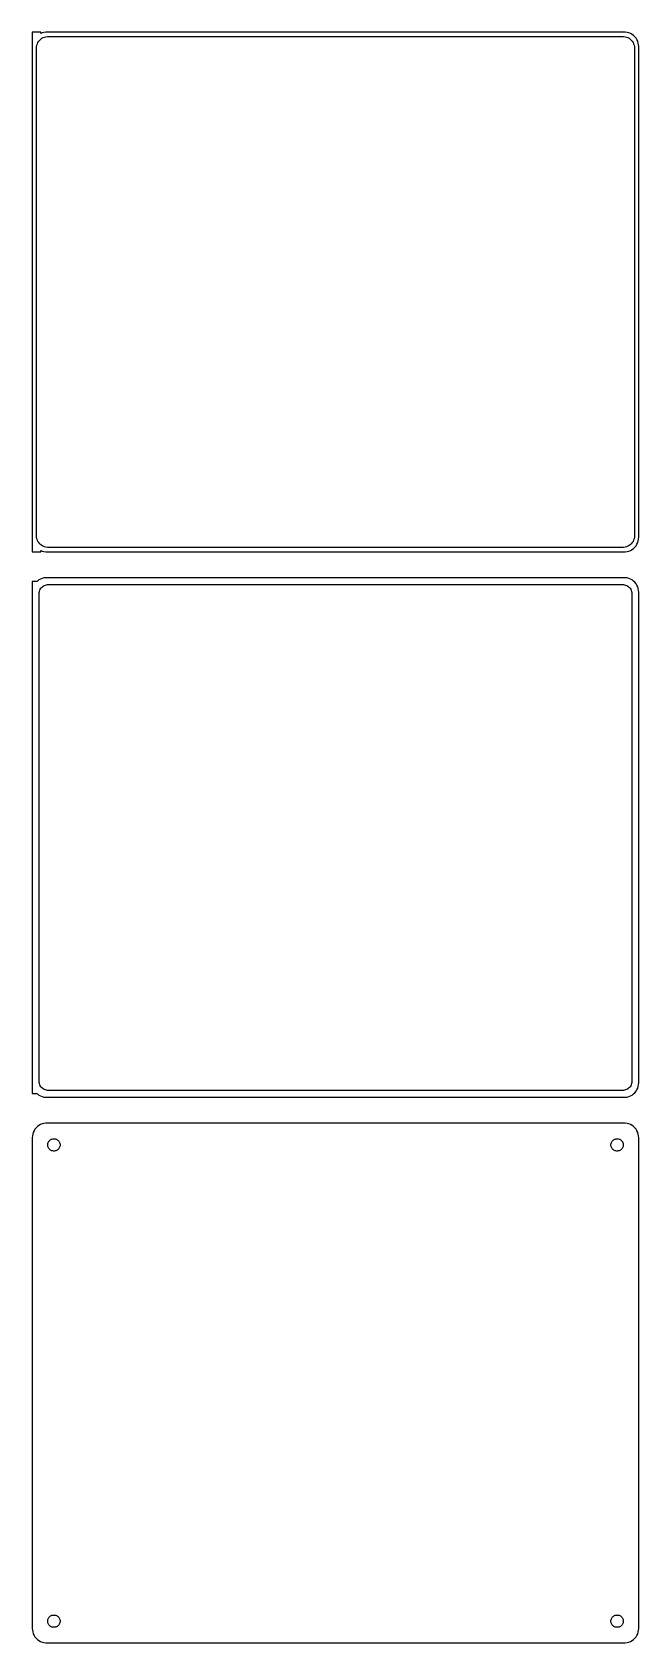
# Model space of a CAD drawing. Header units: metres. Extents: x -105 to 105, y 477 to 1035.
import ezdxf

# ---------------------------------------------------------------- set-up
doc = ezdxf.new("R2010")
doc.units = ezdxf.units.M

msp = doc.modelspace()

# ---------------------------------------------------------------- linework, layer by layer
for p, q in [((-102, 1034.98), (-105, 1034.98)), ((-105, 1034.98), (-105, 855.021)), ((-102.416, 1032.24), (-102.05, 1032.58)), ((-102.05, 1032.58), (-101.643, 1032.88)), ((-102, 1034.58), (-102, 1034.98)), ((-101.545, 1034.76), (-102, 1034.58)), ((-101.643, 1032.88), (-101.203, 1033.12)), ((-100.937, 1034.91), (-101.545, 1034.76)), ((-101.203, 1033.12), (-100.736, 1033.3)), ((-100.314, 1034.99), (-100.937, 1034.91)), ((-100.736, 1033.3), (-100.25, 1033.43)), ((100.314, 1034.99), (-100.314, 1034.99)), ((-100.25, 1033.43), (-99.7512, 1033.49)), ((-99.7512, 1033.49), (99.7512, 1033.49)), ((99.7512, 1033.49), (100.25, 1033.43)), ((100.25, 1033.43), (100.736, 1033.3)), ((100.937, 1034.91), (100.314, 1034.99)), ((100.736, 1033.3), (101.203, 1033.12)), ((101.545, 1034.76), (100.937, 1034.91)), ((101.203, 1033.12), (101.643, 1032.88)), ((102.129, 1034.52), (101.545, 1034.76)), ((101.643, 1032.88), (102.05, 1032.58)), ((102.05, 1032.58), (102.416, 1032.24)), ((102.679, 1034.22), (102.129, 1034.52)), ((103.187, 1033.85), (102.679, 1034.22)), ((103.645, 1033.42), (103.187, 1033.85)), ((104.045, 1032.94), (103.645, 1033.42)), ((104.382, 1032.41), (104.045, 1032.94)), ((104.649, 1031.84), (104.382, 1032.41)), ((-103.5, 1029.5), (-103.468, 1030)), ((-103.5, 860.5), (-103.5, 1029.5)), ((-103.468, 1030), (-103.374, 1030.49)), ((-103.374, 1030.49), (-103.219, 1030.97)), ((-103.219, 1030.97), (-103.005, 1031.43)), ((-103.005, 1031.43), (-102.736, 1031.85)), ((-102.736, 1031.85), (-102.416, 1032.24)), ((102.416, 1032.24), (102.736, 1031.85)), ((102.736, 1031.85), (103.005, 1031.43)), ((103.005, 1031.43), (103.219, 1030.97)), ((103.219, 1030.97), (103.374, 1030.49)), ((103.374, 1030.49), (103.468, 1030)), ((103.468, 1030), (103.5, 1029.5)), ((103.5, 1029.5), (103.5, 860.5)), ((104.843, 1031.24), (104.649, 1031.84)), ((104.961, 1030.63), (104.843, 1031.24)), ((105, 1030), (104.961, 1030.63)), ((105, 860), (105, 1030)), ((-103.468, 859.999), (-103.5, 860.5)), ((-103.374, 859.505), (-103.468, 859.999)), ((-103.219, 859.028), (-103.374, 859.505)), ((103.374, 859.505), (103.219, 859.028)), ((103.468, 859.999), (103.374, 859.505)), ((103.5, 860.5), (103.468, 859.999)), ((104.843, 858.757), (104.961, 859.373)), ((104.961, 859.373), (105, 860)), ((-105, 855.021), (-102, 855.021)), ((-103.005, 858.573), (-103.219, 859.028)), ((-102.736, 858.149), (-103.005, 858.573)), ((-102.416, 857.762), (-102.736, 858.149)), ((-102.05, 857.418), (-102.416, 857.762)), ((-101.643, 857.123), (-102.05, 857.418)), ((-102, 855.021), (-102, 855.425)), ((-102, 855.425), (-101.545, 855.245)), ((-101.203, 856.881), (-101.643, 857.123)), ((-101.545, 855.245), (-100.937, 855.089)), ((-100.736, 856.696), (-101.203, 856.881)), ((-100.937, 855.089), (-100.314, 855.01)), ((-100.25, 856.571), (-100.736, 856.696)), ((-100.314, 855.01), (100.314, 855.01)), ((-99.7512, 856.508), (-100.25, 856.571)), ((99.7512, 856.508), (-99.7512, 856.508)), ((100.25, 856.571), (99.7512, 856.508)), ((100.736, 856.696), (100.25, 856.571)), ((100.314, 855.01), (100.937, 855.089)), ((101.203, 856.881), (100.736, 856.696)), ((100.937, 855.089), (101.545, 855.245)), ((101.643, 857.123), (101.203, 856.881)), ((101.545, 855.245), (102.129, 855.476)), ((102.05, 857.418), (101.643, 857.123)), ((102.416, 857.762), (102.05, 857.418)), ((102.129, 855.476), (102.679, 855.778)), ((102.736, 858.149), (102.416, 857.762)), ((102.679, 855.778), (103.187, 856.147)), ((103.005, 858.573), (102.736, 858.149)), ((103.219, 859.028), (103.005, 858.573)), ((103.187, 856.147), (103.645, 856.577)), ((103.645, 856.577), (104.045, 857.061)), ((104.045, 857.061), (104.382, 857.591)), ((104.382, 857.591), (104.649, 858.159)), ((104.649, 858.159), (104.843, 858.757)), ((-103.4, 844.653), (-105, 844.653)), ((-105, 844.653), (-105, 667.347)), ((-103.187, 844.853), (-103.4, 844.653)), ((-102.679, 845.222), (-103.187, 844.853)), ((-102.129, 845.524), (-102.679, 845.222)), ((-101.545, 845.755), (-102.129, 845.524)), ((-102.018, 842.33), (-101.769, 842.631)), ((-101.769, 842.631), (-101.484, 842.899)), ((-100.937, 845.911), (-101.545, 845.755)), ((-101.484, 842.899), (-101.168, 843.128)), ((-101.168, 843.128), (-100.825, 843.317)), ((-100.314, 845.99), (-100.937, 845.911)), ((-100.825, 843.317), (-100.462, 843.461)), ((-100.462, 843.461), (-100.083, 843.558)), ((100.314, 845.99), (-100.314, 845.99)), ((-100.083, 843.558), (-99.6955, 843.607)), ((-99.6955, 843.607), (99.6955, 843.607)), ((99.6955, 843.607), (100.083, 843.558)), ((100.083, 843.558), (100.462, 843.461)), ((100.937, 845.911), (100.314, 845.99)), ((100.462, 843.461), (100.825, 843.317)), ((100.825, 843.317), (101.168, 843.128)), ((101.545, 845.755), (100.937, 845.911)), ((101.168, 843.128), (101.484, 842.899)), ((101.484, 842.899), (101.769, 842.631)), ((102.129, 845.524), (101.545, 845.755)), ((101.769, 842.631), (102.018, 842.33)), ((102.679, 845.222), (102.129, 845.524)), ((103.187, 844.853), (102.679, 845.222)), ((103.645, 844.423), (103.187, 844.853)), ((104.045, 843.939), (103.645, 844.423)), ((104.382, 843.409), (104.045, 843.939)), ((104.649, 842.841), (104.382, 843.409)), ((104.843, 842.243), (104.649, 842.841)), ((-102.613, 840.5), (-102.588, 840.89)), ((-102.613, 671.5), (-102.613, 840.5)), ((-102.588, 840.89), (-102.515, 841.274)), ((-102.515, 841.274), (-102.394, 841.646)), ((-102.394, 841.646), (-102.228, 842)), ((-102.228, 842), (-102.018, 842.33)), ((102.018, 842.33), (102.228, 842)), ((102.228, 842), (102.394, 841.646)), ((102.394, 841.646), (102.515, 841.274)), ((102.515, 841.274), (102.588, 840.89)), ((102.588, 840.89), (102.613, 840.5)), ((102.613, 840.5), (102.613, 671.5)), ((104.961, 841.627), (104.843, 842.243)), ((105, 841), (104.961, 841.627)), ((105, 671), (105, 841)), ((-102.588, 671.11), (-102.613, 671.5)), ((-102.515, 670.726), (-102.588, 671.11)), ((-102.394, 670.354), (-102.515, 670.726)), ((-102.228, 670), (-102.394, 670.354)), ((-102.018, 669.67), (-102.228, 670)), ((-101.769, 669.369), (-102.018, 669.67)), ((102.018, 669.67), (101.769, 669.369)), ((102.228, 670), (102.018, 669.67)), ((102.394, 670.354), (102.228, 670)), ((102.515, 670.726), (102.394, 670.354)), ((102.588, 671.11), (102.515, 670.726)), ((102.613, 671.5), (102.588, 671.11)), ((104.649, 669.159), (104.843, 669.757)), ((104.843, 669.757), (104.961, 670.373)), ((104.961, 670.373), (105, 671)), ((-105, 667.347), (-103.4, 667.347)), ((-103.4, 667.347), (-103.187, 667.147)), ((-103.187, 667.147), (-102.679, 666.778)), ((-102.679, 666.778), (-102.129, 666.476)), ((-102.129, 666.476), (-101.545, 666.245)), ((-101.484, 669.101), (-101.769, 669.369)), ((-101.545, 666.245), (-100.937, 666.089)), ((-101.168, 668.872), (-101.484, 669.101)), ((-100.825, 668.683), (-101.168, 668.872)), ((-100.937, 666.089), (-100.314, 666.01)), ((-100.462, 668.539), (-100.825, 668.683)), ((-100.083, 668.442), (-100.462, 668.539)), ((-100.314, 666.01), (100.314, 666.01)), ((-99.6955, 668.393), (-100.083, 668.442)), ((99.6955, 668.393), (-99.6955, 668.393)), ((100.083, 668.442), (99.6955, 668.393)), ((100.462, 668.539), (100.083, 668.442)), ((100.314, 666.01), (100.937, 666.089)), ((100.825, 668.683), (100.462, 668.539)), ((101.168, 668.872), (100.825, 668.683)), ((100.937, 666.089), (101.545, 666.245)), ((101.484, 669.101), (101.168, 668.872)), ((101.769, 669.369), (101.484, 669.101)), ((101.545, 666.245), (102.129, 666.476)), ((102.129, 666.476), (102.679, 666.778)), ((102.679, 666.778), (103.187, 667.147)), ((103.187, 667.147), (103.645, 667.577)), ((103.645, 667.577), (104.045, 668.061)), ((104.045, 668.061), (104.382, 668.591)), ((104.382, 668.591), (104.649, 669.159)), ((-104.843, 653.243), (-104.961, 652.627)), ((-104.649, 653.841), (-104.843, 653.243)), ((-104.382, 654.409), (-104.649, 653.841)), ((-104.045, 654.939), (-104.382, 654.409)), ((-103.645, 655.423), (-104.045, 654.939)), ((-103.187, 655.853), (-103.645, 655.423)), ((-102.679, 656.222), (-103.187, 655.853)), ((-102.129, 656.524), (-102.679, 656.222)), ((-101.545, 656.755), (-102.129, 656.524)), ((-100.937, 656.911), (-101.545, 656.755)), ((-100.314, 656.99), (-100.937, 656.911)), ((100.314, 656.99), (-100.314, 656.99)), ((100.937, 656.911), (100.314, 656.99)), ((101.545, 656.755), (100.937, 656.911)), ((102.129, 656.524), (101.545, 656.755)), ((102.679, 656.222), (102.129, 656.524)), ((103.187, 655.853), (102.679, 656.222)), ((103.645, 655.423), (103.187, 655.853)), ((104.045, 654.939), (103.645, 655.423)), ((104.382, 654.409), (104.045, 654.939)), ((104.649, 653.841), (104.382, 654.409)), ((104.843, 653.243), (104.649, 653.841)), ((104.961, 652.627), (104.843, 653.243)), ((-104.961, 652.627), (-105, 652)), ((-105, 652), (-105, 482)), ((-99.6353, 649.5), (-99.6185, 649.768)), ((-99.6185, 649.232), (-99.6353, 649.5)), ((-99.6185, 649.768), (-99.5682, 650.031)), ((-99.5682, 648.969), (-99.6185, 649.232)), ((-99.5682, 650.031), (-99.4853, 650.286)), ((-99.4853, 648.714), (-99.5682, 648.969)), ((-99.4853, 650.286), (-99.3712, 650.529)), ((-99.3712, 648.471), (-99.4853, 648.714)), ((-99.3712, 650.529), (-99.2275, 650.755)), ((-99.2275, 648.245), (-99.3712, 648.471)), ((-99.2275, 650.755), (-99.0566, 650.962)), ((-99.0566, 648.038), (-99.2275, 648.245)), ((-99.0566, 650.962), (-98.8611, 651.145)), ((-98.8611, 647.855), (-99.0566, 648.038)), ((-98.8611, 651.145), (-98.6441, 651.303)), ((-98.6441, 647.697), (-98.8611, 647.855)), ((-98.6441, 651.303), (-98.4092, 651.432)), ((-98.4092, 647.568), (-98.6441, 647.697)), ((-98.4092, 651.432), (-98.1598, 651.531)), ((-98.1598, 647.469), (-98.4092, 647.568)), ((-98.1598, 651.531), (-97.9001, 651.597)), ((-97.9001, 647.403), (-98.1598, 647.469)), ((-97.9001, 651.597), (-97.6341, 651.631)), ((-97.6341, 647.369), (-97.9001, 647.403)), ((-97.6341, 651.631), (-97.3659, 651.631)), ((-97.3659, 647.369), (-97.6341, 647.369)), ((-97.3659, 651.631), (-97.0999, 651.597)), ((-97.0999, 647.403), (-97.3659, 647.369)), ((-97.0999, 651.597), (-96.8401, 651.531)), ((-96.8401, 647.469), (-97.0999, 647.403)), ((-96.8401, 651.531), (-96.5908, 651.432)), ((-96.5908, 647.568), (-96.8401, 647.469)), ((-96.5908, 651.432), (-96.3559, 651.303)), ((-96.3559, 647.697), (-96.5908, 647.568)), ((-96.3559, 651.303), (-96.1389, 651.145)), ((-96.1389, 647.855), (-96.3559, 647.697)), ((-96.1389, 651.145), (-95.9434, 650.962)), ((-95.9434, 648.038), (-96.1389, 647.855)), ((-95.9434, 650.962), (-95.7725, 650.755)), ((-95.7725, 648.245), (-95.9434, 648.038)), ((-95.7725, 650.755), (-95.6288, 650.529)), ((-95.6288, 648.471), (-95.7725, 648.245)), ((-95.6288, 650.529), (-95.5146, 650.286)), ((-95.5146, 648.714), (-95.6288, 648.471)), ((-95.5146, 650.286), (-95.4318, 650.031)), ((-95.4318, 648.969), (-95.5146, 648.714)), ((-95.4318, 650.031), (-95.3815, 649.768)), ((-95.3815, 649.232), (-95.4318, 648.969)), ((-95.3815, 649.768), (-95.3647, 649.5)), ((-95.3647, 649.5), (-95.3815, 649.232)), ((95.3647, 649.5), (95.3815, 649.768)), ((95.3815, 649.232), (95.3647, 649.5)), ((95.3815, 649.768), (95.4318, 650.031)), ((95.4318, 648.969), (95.3815, 649.232)), ((95.4318, 650.031), (95.5146, 650.286)), ((95.5146, 648.714), (95.4318, 648.969)), ((95.5146, 650.286), (95.6288, 650.529)), ((95.6288, 648.471), (95.5146, 648.714)), ((95.6288, 650.529), (95.7725, 650.755)), ((95.7725, 648.245), (95.6288, 648.471)), ((95.7725, 650.755), (95.9434, 650.962)), ((95.9434, 648.038), (95.7725, 648.245)), ((95.9434, 650.962), (96.1389, 651.145)), ((96.1389, 647.855), (95.9434, 648.038)), ((96.1389, 651.145), (96.3559, 651.303)), ((96.3559, 647.697), (96.1389, 647.855)), ((96.3559, 651.303), (96.5908, 651.432)), ((96.5908, 647.568), (96.3559, 647.697)), ((96.5908, 651.432), (96.8401, 651.531)), ((96.8401, 647.469), (96.5908, 647.568)), ((96.8401, 651.531), (97.0999, 651.597)), ((97.0999, 647.403), (96.8401, 647.469)), ((97.0999, 651.597), (97.3659, 651.631)), ((97.3659, 647.369), (97.0999, 647.403)), ((97.3659, 651.631), (97.6341, 651.631)), ((97.6341, 647.369), (97.3659, 647.369)), ((97.6341, 651.631), (97.9001, 651.597)), ((97.9001, 647.403), (97.6341, 647.369)), ((97.9001, 651.597), (98.1598, 651.531)), ((98.1598, 647.469), (97.9001, 647.403)), ((98.1598, 651.531), (98.4092, 651.432)), ((98.4092, 647.568), (98.1598, 647.469)), ((98.4092, 651.432), (98.6441, 651.303)), ((98.6441, 647.697), (98.4092, 647.568)), ((98.6441, 651.303), (98.8611, 651.145)), ((98.8611, 647.855), (98.6441, 647.697)), ((98.8611, 651.145), (99.0566, 650.962)), ((99.0566, 648.038), (98.8611, 647.855)), ((99.0566, 650.962), (99.2275, 650.755)), ((99.2275, 648.245), (99.0566, 648.038)), ((99.2275, 650.755), (99.3712, 650.529)), ((99.3712, 648.471), (99.2275, 648.245)), ((99.3712, 650.529), (99.4853, 650.286)), ((99.4853, 648.714), (99.3712, 648.471)), ((99.4853, 650.286), (99.5682, 650.031)), ((99.5682, 648.969), (99.4853, 648.714)), ((99.5682, 650.031), (99.6185, 649.768)), ((99.6185, 649.232), (99.5682, 648.969)), ((99.6185, 649.768), (99.6353, 649.5)), ((99.6353, 649.5), (99.6185, 649.232)), ((105, 652), (104.961, 652.627)), ((105, 482), (105, 652)), ((-99.4853, 485.286), (-99.3712, 485.529)), ((-99.3712, 485.529), (-99.2275, 485.755)), ((-99.2275, 485.755), (-99.0566, 485.962)), ((-99.0566, 485.962), (-98.8611, 486.145)), ((-98.8611, 486.145), (-98.6441, 486.303)), ((-98.6441, 486.303), (-98.4092, 486.432)), ((-98.4092, 486.432), (-98.1598, 486.531)), ((-98.1598, 486.531), (-97.9001, 486.597)), ((-97.9001, 486.597), (-97.6341, 486.631)), ((-97.6341, 486.631), (-97.3659, 486.631)), ((-97.3659, 486.631), (-97.0999, 486.597)), ((-97.0999, 486.597), (-96.8401, 486.531)), ((-96.8401, 486.531), (-96.5908, 486.432)), ((-96.5908, 486.432), (-96.3559, 486.303)), ((-96.3559, 486.303), (-96.1389, 486.145)), ((-96.1389, 486.145), (-95.9434, 485.962)), ((-95.9434, 485.962), (-95.7725, 485.755)), ((-95.7725, 485.755), (-95.6288, 485.529)), ((-95.6288, 485.529), (-95.5146, 485.286)), ((95.5146, 485.286), (95.6288, 485.529)), ((95.6288, 485.529), (95.7725, 485.755)), ((95.7725, 485.755), (95.9434, 485.962)), ((95.9434, 485.962), (96.1389, 486.145)), ((96.1389, 486.145), (96.3559, 486.303)), ((96.3559, 486.303), (96.5908, 486.432)), ((96.5908, 486.432), (96.8401, 486.531)), ((96.8401, 486.531), (97.0999, 486.597)), ((97.0999, 486.597), (97.3659, 486.631)), ((97.3659, 486.631), (97.6341, 486.631)), ((97.6341, 486.631), (97.9001, 486.597)), ((97.9001, 486.597), (98.1598, 486.531)), ((98.1598, 486.531), (98.4092, 486.432)), ((98.4092, 486.432), (98.6441, 486.303)), ((98.6441, 486.303), (98.8611, 486.145)), ((98.8611, 486.145), (99.0566, 485.962)), ((99.0566, 485.962), (99.2275, 485.755)), ((99.2275, 485.755), (99.3712, 485.529)), ((99.3712, 485.529), (99.4853, 485.286)), ((-105, 482), (-104.961, 481.373)), ((-104.961, 481.373), (-104.843, 480.757)), ((-104.843, 480.757), (-104.649, 480.159)), ((-104.649, 480.159), (-104.382, 479.591)), ((-99.6353, 484.5), (-99.6185, 484.768)), ((-99.6185, 484.232), (-99.6353, 484.5)), ((-99.6185, 484.768), (-99.5682, 485.031)), ((-99.5682, 483.969), (-99.6185, 484.232)), ((-99.5682, 485.031), (-99.4853, 485.286)), ((-99.4853, 483.714), (-99.5682, 483.969)), ((-99.3712, 483.471), (-99.4853, 483.714)), ((-99.2275, 483.245), (-99.3712, 483.471)), ((-99.0566, 483.038), (-99.2275, 483.245)), ((-98.8611, 482.855), (-99.0566, 483.038)), ((-98.6441, 482.697), (-98.8611, 482.855)), ((-98.4092, 482.568), (-98.6441, 482.697)), ((-98.1598, 482.469), (-98.4092, 482.568)), ((-97.9001, 482.403), (-98.1598, 482.469)), ((-97.6341, 482.369), (-97.9001, 482.403)), ((-97.3659, 482.369), (-97.6341, 482.369)), ((-97.0999, 482.403), (-97.3659, 482.369)), ((-96.8401, 482.469), (-97.0999, 482.403)), ((-96.5908, 482.568), (-96.8401, 482.469)), ((-96.3559, 482.697), (-96.5908, 482.568)), ((-96.1389, 482.855), (-96.3559, 482.697)), ((-95.9434, 483.038), (-96.1389, 482.855)), ((-95.7725, 483.245), (-95.9434, 483.038)), ((-95.6288, 483.471), (-95.7725, 483.245)), ((-95.5146, 483.714), (-95.6288, 483.471)), ((-95.5146, 485.286), (-95.4318, 485.031)), ((-95.4318, 483.969), (-95.5146, 483.714)), ((-95.4318, 485.031), (-95.3815, 484.768)), ((-95.3815, 484.232), (-95.4318, 483.969)), ((-95.3815, 484.768), (-95.3647, 484.5)), ((-95.3647, 484.5), (-95.3815, 484.232)), ((95.3647, 484.5), (95.3815, 484.768)), ((95.3815, 484.232), (95.3647, 484.5)), ((95.3815, 484.768), (95.4318, 485.031)), ((95.4318, 483.969), (95.3815, 484.232)), ((95.4318, 485.031), (95.5146, 485.286)), ((95.5146, 483.714), (95.4318, 483.969)), ((95.6288, 483.471), (95.5146, 483.714)), ((95.7725, 483.245), (95.6288, 483.471)), ((95.9434, 483.038), (95.7725, 483.245)), ((96.1389, 482.855), (95.9434, 483.038)), ((96.3559, 482.697), (96.1389, 482.855)), ((96.5908, 482.568), (96.3559, 482.697)), ((96.8401, 482.469), (96.5908, 482.568)), ((97.0999, 482.403), (96.8401, 482.469)), ((97.3659, 482.369), (97.0999, 482.403)), ((97.6341, 482.369), (97.3659, 482.369)), ((97.9001, 482.403), (97.6341, 482.369)), ((98.1598, 482.469), (97.9001, 482.403)), ((98.4092, 482.568), (98.1598, 482.469)), ((98.6441, 482.697), (98.4092, 482.568)), ((98.8611, 482.855), (98.6441, 482.697)), ((99.0566, 483.038), (98.8611, 482.855)), ((99.2275, 483.245), (99.0566, 483.038)), ((99.3712, 483.471), (99.2275, 483.245)), ((99.4853, 483.714), (99.3712, 483.471)), ((99.4853, 485.286), (99.5682, 485.031)), ((99.5682, 483.969), (99.4853, 483.714)), ((99.5682, 485.031), (99.6185, 484.768)), ((99.6185, 484.232), (99.5682, 483.969)), ((99.6185, 484.768), (99.6353, 484.5)), ((99.6353, 484.5), (99.6185, 484.232)), ((104.382, 479.591), (104.649, 480.159)), ((104.649, 480.159), (104.843, 480.757)), ((104.843, 480.757), (104.961, 481.373)), ((104.961, 481.373), (105, 482)), ((-104.382, 479.591), (-104.045, 479.061)), ((-104.045, 479.061), (-103.645, 478.577)), ((-103.645, 478.577), (-103.187, 478.147)), ((-103.187, 478.147), (-102.679, 477.778)), ((-102.679, 477.778), (-102.129, 477.476)), ((-102.129, 477.476), (-101.545, 477.245)), ((-101.545, 477.245), (-100.937, 477.089)), ((-100.937, 477.089), (-100.314, 477.01)), ((-100.314, 477.01), (100.314, 477.01)), ((100.314, 477.01), (100.937, 477.089)), ((100.937, 477.089), (101.545, 477.245)), ((101.545, 477.245), (102.129, 477.476)), ((102.129, 477.476), (102.679, 477.778)), ((102.679, 477.778), (103.187, 478.147)), ((103.187, 478.147), (103.645, 478.577)), ((103.645, 478.577), (104.045, 479.061)), ((104.045, 479.061), (104.382, 479.591))]:
    msp.add_line(p, q)

doc.saveas('drawing.dxf')
